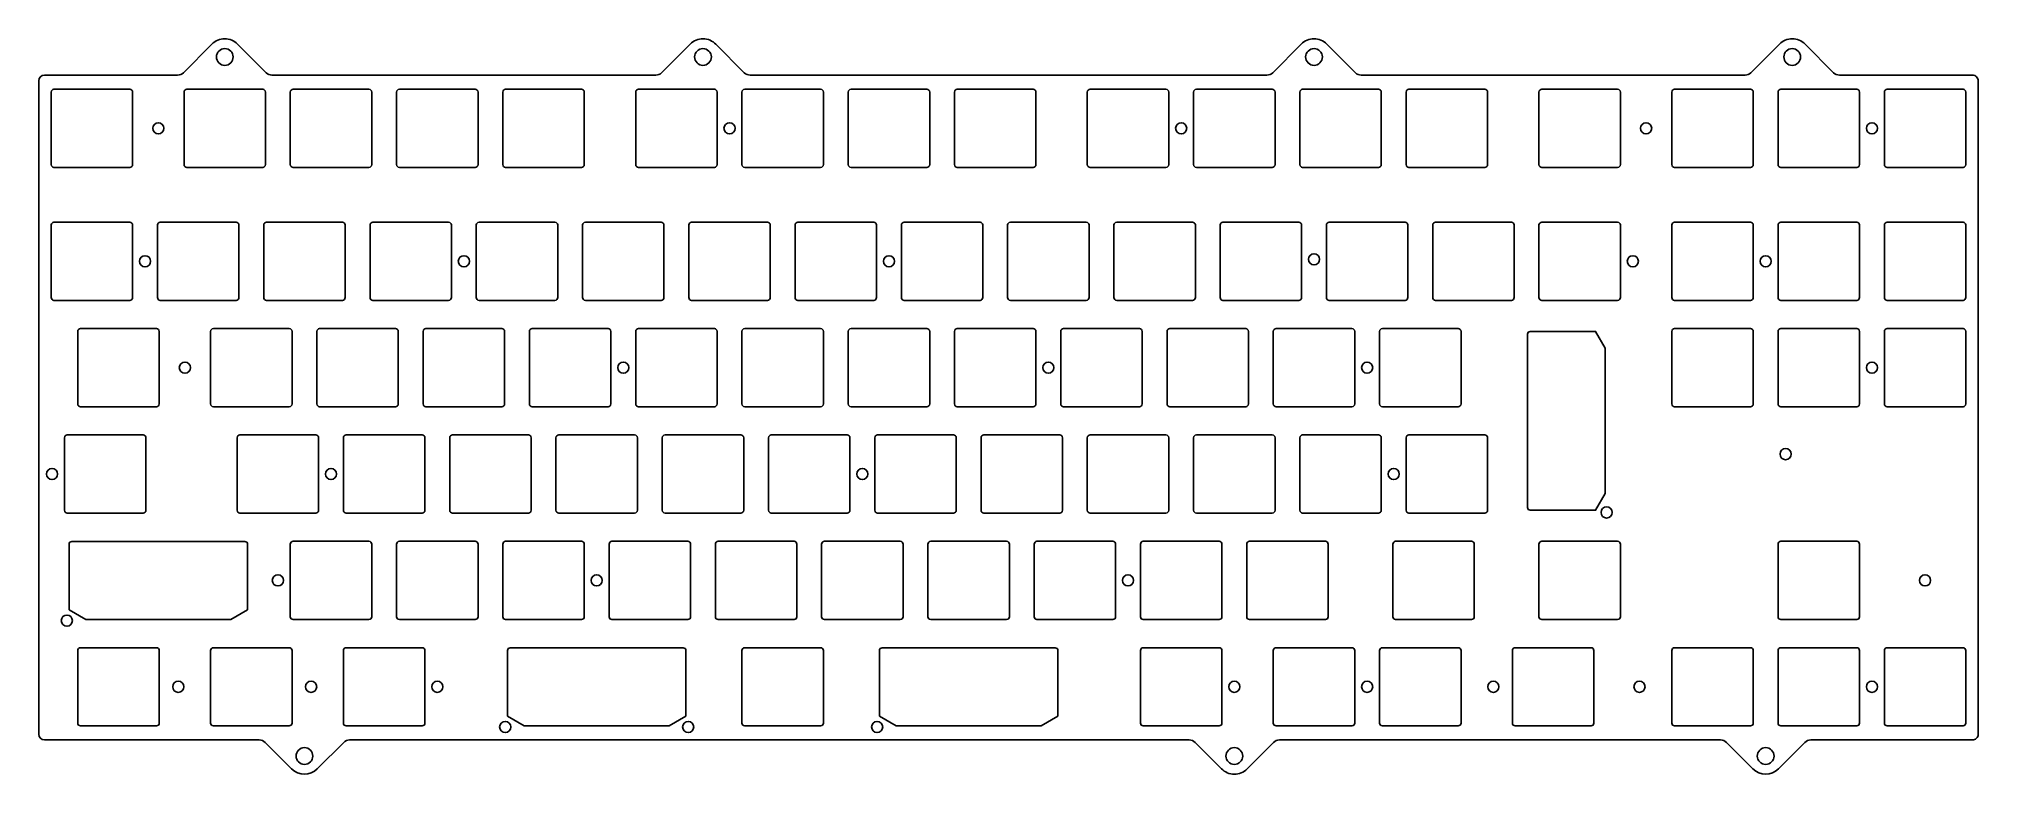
# Model space of a CAD drawing. Header units: millimetres. Extents: x -10 to 338, y -116 to 16.
import ezdxf

# ---------------------------------------------------------------- set-up
doc = ezdxf.new("R2010")
doc.units = ezdxf.units.MM
doc.header["$MEASUREMENT"] = 0
doc.layers.get('0').update_dxf_attribs({"linetype": 'CONTINUOUS'})
doc.layers.add('BLACK', color=7, linetype='CONTINUOUS')

msp = doc.modelspace()

# ---------------------------------------------------------------- linework, layer by layer
for points in [[(16.5125, 6.5), (16.5125, -6.5, 0.4142123908), (17.0125, -7), (30.6125, -7, 0.4142135624), (31.1125, -6.5), (31.1125, 6.5, 0.4142135624), (30.6125, 7), (17.0125, 7, 0.4142123908)], [(16.5125, 6.5), (16.5125, -6.5, 0.4142123908), (17.0125, -7), (30.6125, -7, 0.4142135624), (31.1125, -6.5), (31.1125, 6.5, 0.4142135624), (30.6125, 7), (17.0125, 7, 0.4142123908)], [(35.5625, 6.5), (35.5625, -6.5, 0.4142123908), (36.0625, -7), (49.6625, -7, 0.4142135624), (50.1625, -6.5), (50.1625, 6.5, 0.4142135624), (49.6625, 7), (36.0625, 7, 0.4142123908)], [(35.5625, -6.5, 0.4142123908), (36.0625, -7), (49.6625, -7, 0.4142135624), (50.1625, -6.5), (50.1625, 6.5, 0.4142135624), (49.6625, 7), (36.0625, 7, 0.4142123908), (35.5625, 6.5)], [(54.6125, 6.5), (54.6125, -6.5, 0.4142123908), (55.1125, -7), (68.7125, -7, 0.4142135624), (69.2125, -6.5), (69.2125, 6.5, 0.4142135624), (68.7125, 7), (55.1125, 7, 0.4142123908)], [(69.2125, 6.5, 0.4142135624), (68.7125, 7), (55.1125, 7, 0.4142123908), (54.6125, 6.5), (54.6125, -6.5, 0.4142123908), (55.1125, -7), (68.7125, -7, 0.4142135624), (69.2125, -6.5)], [(73.6625, 6.5), (73.6625, -6.5, 0.4142123908), (74.1625, -7), (87.7625, -7, 0.4142135624), (88.2625, -6.5), (88.2625, 6.5, 0.4142135624), (87.7625, 7), (74.1625, 7, 0.4142123908)], [(74.1625, -7), (87.7625, -7, 0.4142135624), (88.2625, -6.5), (88.2625, 6.5, 0.4142135624), (87.7625, 7), (74.1625, 7, 0.4142123908), (73.6625, 6.5), (73.6625, -6.5, 0.4142123908)], [(97.475, 6.5), (97.475, -6.5, 0.4142123908), (97.975, -7), (111.575, -7, 0.4142135624), (112.075, -6.5), (112.075, 6.5, 0.4142135624), (111.575, 7), (97.975, 7, 0.4142123908)], [(97.975, 7, 0.4142123908), (97.475, 6.5), (97.475, -6.5, 0.4142123908), (97.975, -7), (111.575, -7, 0.4142135624), (112.075, -6.5), (112.075, 6.5, 0.4142135624), (111.575, 7)], [(178.4375, 6.5), (178.4375, -6.5, 0.4142123908), (178.9375, -7), (192.5375, -7, 0.4142135624), (193.0375, -6.5), (193.0375, 6.5, 0.4142135624), (192.5375, 7), (178.9375, 7, 0.4142123908)], [(193.0375, -6.5), (193.0375, 6.5, 0.4142135624), (192.5375, 7), (178.9375, 7, 0.4142123908), (178.4375, 6.5), (178.4375, -6.5, 0.4142123908), (178.9375, -7), (192.5375, -7, 0.4142135624)], [(197.4875, 6.5), (197.4875, -6.5, 0.4142123908), (197.9875, -7), (211.5875, -7, 0.4142135624), (212.0875, -6.5), (212.0875, 6.5, 0.4142135624), (211.5875, 7), (197.9875, 7, 0.4142123908)], [(211.5875, 7), (197.9875, 7, 0.4142123908), (197.4875, 6.5), (197.4875, -6.5, 0.4142123908), (197.9875, -7), (211.5875, -7, 0.4142135624), (212.0875, -6.5), (212.0875, 6.5, 0.4142135624)], [(216.5375, 6.5), (216.5375, -6.5, 0.4142123908), (217.0375, -7), (230.6375, -7, 0.4142135624), (231.1375, -6.5), (231.1375, 6.5, 0.4142135624), (230.6375, 7), (217.0375, 7, 0.4142123908)], [(231.1375, -6.5), (231.1375, 6.5, 0.4142135624), (230.6375, 7), (217.0375, 7, 0.4142123908), (216.5375, 6.5), (216.5375, -6.5, 0.4142123908), (217.0375, -7), (230.6375, -7, 0.4142135624)], [(235.5875, 6.5), (235.5875, -6.5, 0.4142123908), (236.0875, -7), (249.6875, -7, 0.4142135624), (250.1875, -6.5), (250.1875, 6.5, 0.4142135624), (249.6875, 7), (236.0875, 7, 0.4142123908)], [(250.1875, -6.5), (250.1875, 6.5, 0.4142135624), (249.6875, 7), (236.0875, 7, 0.4142123908), (235.5875, 6.5), (235.5875, -6.5, 0.4142123908), (236.0875, -7), (249.6875, -7, 0.4142135624)], [(240.35, -17.3125), (240.35, -30.3125, 0.4142123908), (240.85, -30.8125), (254.45, -30.8125, 0.4142135624), (254.95, -30.3125), (254.95, -17.3125, 0.4142135624), (254.45, -16.8125), (240.85, -16.8125, 0.4142123908)], [(259.4, -17.3125), (259.4, -30.3125, 0.4142123908), (259.9, -30.8125), (273.5, -30.8125, 0.4142135624), (274, -30.3125), (274, -17.3125, 0.4142135624), (273.5, -16.8125), (259.9, -16.8125, 0.4142123908)], [(257.34375, -67.8875), (257.34375, -36.8875, -0.4142135624), (257.84375, -36.3875), (269.56175, -36.3875), (271.29375, -39.3875), (271.29375, -65.3875), (269.56175, -68.3875), (257.84375, -68.3875, -0.4142123908)], [(235.59375, -55.4125), (235.59375, -68.4125, 0.4142123908), (236.09375, -68.9125), (249.69375, -68.9125, 0.4142135624), (250.19375, -68.4125), (250.19375, -55.4125, 0.4142135624), (249.69375, -54.9125), (236.09375, -54.9125, 0.4142123908)], [(-4.09375, -74.4875), (-4.09375, -86.2055), (-1.09375, -87.9375), (24.90625, -87.9375), (27.90625, -86.2055), (27.90625, -74.4875, 0.4142135624), (27.40625, -73.9875), (-3.59375, -73.9875, 0.4142123908)], [(233.208788, -74.462548), (233.208788, -87.462548, 0.4142123908), (233.708788, -87.962548), (247.308788, -87.962548, 0.4142135624), (247.808788, -87.462548), (247.808788, -74.462548, 0.4142135624), (247.308788, -73.962548), (233.708788, -73.962548, 0.4142123908)], [(259.4, -74.4625), (259.4, -87.4625, 0.4142123908), (259.9, -87.9625), (273.5, -87.9625, 0.4142135624), (274, -87.4625), (274, -74.4625, 0.4142135624), (273.5, -73.9625), (259.9, -73.9625, 0.4142123908)], [(12.0625, -106.5125), (12.0625, -93.5125, 0.4142135624), (11.5625, -93.0125), (-2.0375, -93.0125, 0.4142123908), (-2.5375, -93.5125), (-2.5375, -106.5125, 0.4142123908), (-2.0375, -107.0125), (11.5625, -107.0125, 0.4142135624)], [(21.275, -93.5125), (21.275, -106.5125, 0.4142123908), (21.775, -107.0125), (35.375, -107.0125, 0.4142135624), (35.875, -106.5125), (35.875, -93.5125, 0.4142135624), (35.375, -93.0125), (21.775, -93.0125, 0.4142123908)], [(45.0875, -93.5125), (45.0875, -106.5125, 0.4142123908), (45.5875, -107.0125), (59.1875, -107.0125, 0.4142135624), (59.6875, -106.5125), (59.6875, -93.5125, 0.4142135624), (59.1875, -93.0125), (45.5875, -93.0125, 0.4142123908)], [(106.4875, -105.2555), (103.4875, -106.9875), (77.4875, -106.9875), (74.4875, -105.2555), (74.4875, -93.5375, -0.4142123908), (74.9875, -93.0375), (105.9875, -93.0375, -0.4142135624), (106.4875, -93.5375)], [(117.025, -93.0125, 0.4142123908), (116.525, -93.5125), (116.525, -106.5125, 0.4142123908), (117.025, -107.0125), (130.625, -107.0125, 0.4142135624), (131.125, -106.5125), (131.125, -93.5125, 0.4142135624), (130.625, -93.0125)], [(170.1625, -106.9875), (144.1625, -106.9875), (141.1625, -105.2555), (141.1625, -93.5375, -0.4142123908), (141.6625, -93.0375), (172.6625, -93.0375, -0.4142135624), (173.1625, -93.5375), (173.1625, -105.2555)], [(202.5625, -93.5125, 0.4142135624), (202.0625, -93.0125), (188.4625, -93.0125, 0.4142123908), (187.9625, -93.5125), (187.9625, -106.5125, 0.4142123908), (188.4625, -107.0125), (202.0625, -107.0125, 0.4142135624), (202.5625, -106.5125)], [(212.275, -93.0125, 0.4142123908), (211.775, -93.5125), (211.775, -106.5125, 0.4142123908), (212.275, -107.0125), (225.875, -107.0125, 0.4142135624), (226.375, -106.5125), (226.375, -93.5125, 0.4142135624), (225.875, -93.0125)], [(244.925, -107.0125, 0.4142135624), (245.425, -106.5125), (245.425, -93.5125, 0.4142135624), (244.925, -93.0125), (231.325, -93.0125, 0.4142123908), (230.825, -93.5125), (230.825, -106.5125, 0.4142123908), (231.325, -107.0125)], [(255.1375, -93.0125, 0.4142123908), (254.6375, -93.5125), (254.6375, -106.5125, 0.4142123908), (255.1375, -107.0125), (268.7375, -107.0125, 0.4142135624), (269.2375, -106.5125), (269.2375, -93.5125, 0.4142135624), (268.7375, -93.0125)]]:
    msp.add_lwpolyline(points, format="xyb", close=True)
for centre in [(276.225, -23.8125), (233.3625, -61.9125), (271.51875, -68.7875), (-4.49375, -88.1625), (15.478125, -100.0125), (39.290625, -100.0125), (61.9125, -100.0125), (204.7875, -100.0125), (228.6, -100.0125), (251.221875, -100.0125), (74.0875, -107.2125), (106.8875, -107.2125), (140.7625, -107.2125)]:
    msp.add_circle(centre, 1)
at = {"layer": 'BLACK', "linetype": 'Continuous'}
for p, q in [((16.405653, 9.964347), (21.514403, 15.073097)), ((26.110597, 15.073097), (31.219354, 9.96434)), ((102.130752, 9.964447), (107.239403, 15.073097)), ((111.855659, 15.053035), (116.944354, 9.96434)), ((211.668053, 9.964247), (216.776903, 15.073097)), ((221.373097, 15.073097), (226.481854, 9.96434)), ((297.393053, 9.964247), (302.501903, 15.073097)), ((307.098097, 15.073097), (312.206854, 9.96434)), ((-9.525, -108.512498), (-9.525, 8.499998)), ((-8.499998, 9.525), (15.359498, 9.525)), ((6.8, 7), (-6.8, 7)), ((32.28, 9.525), (101.069901, 9.525)), ((130.625, 7), (117.025, 7)), ((118.005, 9.525), (210.623739, 9.525)), ((149.675, 7), (136.075, 7)), ((168.725, 7), (155.125, 7)), ((227.5425, 9.525), (296.348739, 9.525)), ((273.5, 7), (259.9, 7)), ((297.3125, 7), (283.7125, 7)), ((316.3625, 7), (302.7625, 7)), ((313.2675, 9.525), (337.1122, 9.525)), ((335.4125, 7), (321.8125, 7)), ((338.1375, 8.485352), (338.1375, -108.5126)), ((-7.3, 6.499999), (-7.3, -6.5)), ((7.3, -6.5), (7.3, 6.5)), ((116.525, 6.5), (116.525, -6.5)), ((131.125, -6.5), (131.125, 6.5)), ((135.575, 6.5), (135.575, -6.5)), ((150.175, -6.5), (150.175, 6.5)), ((154.625, 6.5), (154.625, -6.5)), ((169.225, -6.5), (169.225, 6.5)), ((259.4, 6.5), (259.4, -6.5)), ((274, -6.5), (274, 6.5)), ((283.2125, 6.5), (283.2125, -6.5)), ((297.8125, -6.5), (297.8125, 6.5)), ((302.2625, 6.5), (302.2625, -6.5)), ((316.8625, -6.5), (316.8625, 6.5)), ((321.3125, 6.5), (321.3125, -6.5)), ((335.9125, -6.5), (335.9125, 6.5)), ((-6.799999, -7), (6.8, -7)), ((117.025, -7), (130.625, -7)), ((136.075, -7), (149.675, -7)), ((155.125, -7), (168.725, -7)), ((259.9, -7), (273.5, -7)), ((283.7125, -7), (297.3125, -7)), ((302.7625, -7), (316.3625, -7)), ((321.8125, -7), (335.4125, -7)), ((-7.3, -17.312501), (-7.3, -30.312499)), ((6.8, -16.8125), (-6.799999, -16.8125)), ((7.3, -30.3125), (7.3, -17.3125)), ((11.75, -17.3125), (11.75, -30.3125)), ((25.85, -16.8125), (12.25, -16.8125)), ((26.35, -30.3125), (26.35, -17.3125)), ((30.8, -17.3125), (30.8, -30.3125)), ((44.9, -16.8125), (31.3, -16.8125)), ((45.4, -30.3125), (45.4, -17.3125)), ((49.85, -17.3125), (49.85, -30.3125)), ((63.95, -16.8125), (50.35, -16.8125)), ((64.45, -30.3125), (64.45, -17.3125)), ((68.9, -17.3125), (68.9, -30.3125)), ((83, -16.8125), (69.4, -16.8125)), ((83.5, -30.3125), (83.5, -17.3125)), ((87.95, -17.3125), (87.95, -30.3125)), ((102.05, -16.8125), (88.45, -16.8125)), ((102.55, -30.3125), (102.55, -17.3125)), ((107, -17.3125), (107, -30.3125)), ((121.1, -16.8125), (107.5, -16.8125)), ((121.6, -30.3125), (121.6, -17.3125)), ((126.05, -17.3125), (126.05, -30.3125)), ((140.15, -16.8125), (126.55, -16.8125)), ((140.65, -30.3125), (140.65, -17.3125)), ((145.1, -17.3125), (145.1, -30.3125)), ((159.2, -16.8125), (145.6, -16.8125)), ((159.7, -30.3125), (159.7, -17.3125)), ((164.15, -17.3125), (164.15, -30.3125)), ((178.25, -16.8125), (164.65, -16.8125)), ((178.75, -30.3125), (178.75, -17.3125)), ((183.2, -17.3125), (183.2, -30.3125)), ((197.3, -16.8125), (183.7, -16.8125)), ((197.8, -30.3125), (197.8, -17.3125)), ((202.25, -17.3125), (202.25, -30.3125)), ((216.35, -16.8125), (202.75, -16.8125)), ((216.85, -30.3125), (216.85, -17.3125)), ((221.3, -17.3125), (221.3, -30.3125)), ((235.4, -16.8125), (221.8, -16.8125)), ((235.9, -30.3125), (235.9, -17.3125)), ((283.2125, -17.3125), (283.2125, -30.3125)), ((297.3125, -16.8125), (283.7125, -16.8125)), ((297.8125, -30.3125), (297.8125, -17.3125)), ((302.2625, -17.3125), (302.2625, -30.3125)), ((316.3625, -16.8125), (302.7625, -16.8125)), ((316.8625, -30.3125), (316.8625, -17.3125)), ((321.3125, -17.3125), (321.3125, -30.3125)), ((335.4125, -16.8125), (321.8125, -16.8125)), ((335.9125, -30.3125), (335.9125, -17.3125)), ((-6.8, -30.8125), (6.8, -30.8125)), ((12.25, -30.8125), (25.85, -30.8125)), ((31.3, -30.8125), (44.9, -30.8125)), ((50.35, -30.8125), (63.95, -30.8125)), ((69.4, -30.8125), (83, -30.8125)), ((88.45, -30.8125), (102.05, -30.8125)), ((107.5, -30.8125), (121.1, -30.8125)), ((126.55, -30.8125), (140.15, -30.8125)), ((145.6, -30.8125), (159.2, -30.8125)), ((164.65, -30.8125), (178.25, -30.8125)), ((183.7, -30.8125), (197.3, -30.8125)), ((202.75, -30.8125), (216.35, -30.8125)), ((221.8, -30.8125), (235.4, -30.8125)), ((283.7125, -30.8125), (297.3125, -30.8125)), ((302.7625, -30.8125), (316.3625, -30.8125)), ((321.8125, -30.8125), (335.4125, -30.8125)), ((-2.5375, -36.362501), (-2.5375, -49.3625)), ((11.5625, -35.8625), (-2.037499, -35.8625)), ((12.0625, -49.3625), (12.0625, -36.3625)), ((21.275, -36.3625), (21.275, -49.3625)), ((35.375, -35.8625), (21.775, -35.8625)), ((35.875, -49.3625), (35.875, -36.3625)), ((40.325, -36.3625), (40.325, -49.3625)), ((54.425, -35.8625), (40.825, -35.8625)), ((54.925, -49.3625), (54.925, -36.3625)), ((59.375, -36.3625), (59.375, -49.3625)), ((73.475, -35.8625), (59.875, -35.8625)), ((73.975, -49.3625), (73.975, -36.3625)), ((78.425, -36.3625), (78.425, -49.3625)), ((92.525, -35.8625), (78.925, -35.8625)), ((93.025, -49.3625), (93.025, -36.3625)), ((97.475, -36.3625), (97.475, -49.3625)), ((111.575, -35.8625), (97.975, -35.8625)), ((112.075, -49.3625), (112.075, -36.3625)), ((116.525, -36.3625), (116.525, -49.3625)), ((130.625, -35.8625), (117.025, -35.8625)), ((131.125, -49.3625), (131.125, -36.3625)), ((135.575, -36.3625), (135.575, -49.3625)), ((149.675, -35.8625), (136.075, -35.8625)), ((150.175, -49.3625), (150.175, -36.3625)), ((154.625, -36.3625), (154.625, -49.3625)), ((168.725, -35.8625), (155.125, -35.8625)), ((169.225, -49.3625), (169.225, -36.3625)), ((173.675, -36.3625), (173.675, -49.3625)), ((187.775, -35.8625), (174.175, -35.8625)), ((188.275, -49.3625), (188.275, -36.3625)), ((192.725, -36.3625), (192.725, -49.3625)), ((206.825, -35.8625), (193.225, -35.8625)), ((207.325, -49.3625), (207.325, -36.3625)), ((211.775, -36.3625), (211.775, -49.3625)), ((225.875, -35.8625), (212.275, -35.8625)), ((226.375, -49.3625), (226.375, -36.3625)), ((230.825, -36.3625), (230.825, -49.3625)), ((244.925, -35.8625), (231.325, -35.8625)), ((245.425, -49.3625), (245.425, -36.3625)), ((283.2125, -36.3625), (283.2125, -49.3625)), ((297.3125, -35.8625), (283.7125, -35.8625)), ((297.8125, -49.3625), (297.8125, -36.3625)), ((302.2625, -36.3625), (302.2625, -49.3625)), ((316.3625, -35.8625), (302.7625, -35.8625)), ((316.8625, -49.3625), (316.8625, -36.3625)), ((321.3125, -36.3625), (321.3125, -49.3625)), ((335.4125, -35.8625), (321.8125, -35.8625)), ((335.9125, -49.3625), (335.9125, -36.3625)), ((-2.037499, -49.8625), (11.5625, -49.8625)), ((21.775, -49.8625), (35.375, -49.8625)), ((40.825, -49.8625), (54.425, -49.8625)), ((59.875, -49.8625), (73.475, -49.8625)), ((78.925, -49.8625), (92.525, -49.8625)), ((97.975, -49.8625), (111.575, -49.8625)), ((117.025, -49.8625), (130.625, -49.8625)), ((136.075, -49.8625), (149.675, -49.8625)), ((155.125, -49.8625), (168.725, -49.8625)), ((174.175, -49.8625), (187.775, -49.8625)), ((193.225, -49.8625), (206.825, -49.8625)), ((212.275, -49.8625), (225.875, -49.8625)), ((231.325, -49.8625), (244.925, -49.8625)), ((283.7125, -49.8625), (297.3125, -49.8625)), ((302.7625, -49.8625), (316.3625, -49.8625)), ((321.8125, -49.8625), (335.4125, -49.8625)), ((-4.91875, -55.4125), (-4.91875, -68.412499)), ((9.18125, -54.912499), (-4.41875, -54.912499)), ((9.68125, -68.412499), (9.68125, -55.412499)), ((26.0375, -55.4125), (26.0375, -68.4125)), ((40.1375, -54.9125), (26.5375, -54.9125)), ((40.6375, -68.4125), (40.6375, -55.4125)), ((45.0875, -55.4125), (45.0875, -68.4125)), ((59.1875, -54.9125), (45.5875, -54.9125)), ((59.6875, -68.4125), (59.6875, -55.4125)), ((64.1375, -55.4125), (64.1375, -68.4125)), ((78.2375, -54.9125), (64.6375, -54.9125)), ((78.7375, -68.4125), (78.7375, -55.4125)), ((83.1875, -55.4125), (83.1875, -68.4125)), ((97.2875, -54.9125), (83.6875, -54.9125)), ((97.7875, -68.4125), (97.7875, -55.4125)), ((102.2375, -55.4125), (102.2375, -68.4125)), ((116.3375, -54.9125), (102.7375, -54.9125)), ((116.8375, -68.4125), (116.8375, -55.4125)), ((121.2875, -55.4125), (121.2875, -68.4125)), ((135.3875, -54.9125), (121.7875, -54.9125)), ((135.8875, -68.4125), (135.8875, -55.4125)), ((140.3375, -55.4125), (140.3375, -68.4125)), ((154.4375, -54.9125), (140.8375, -54.9125)), ((154.9375, -68.4125), (154.9375, -55.4125)), ((159.3875, -55.4125), (159.3875, -68.4125)), ((173.4875, -54.9125), (159.8875, -54.9125)), ((173.9875, -68.4125), (173.9875, -55.4125)), ((178.4375, -55.4125), (178.4375, -68.4125)), ((192.5375, -54.9125), (178.9375, -54.9125)), ((193.0375, -68.4125), (193.0375, -55.4125)), ((197.4875, -55.4125), (197.4875, -68.4125)), ((211.5875, -54.9125), (197.9875, -54.9125)), ((212.0875, -68.4125), (212.0875, -55.4125)), ((216.5375, -55.4125), (216.5375, -68.4125)), ((230.6375, -54.9125), (217.0375, -54.9125)), ((231.1375, -68.4125), (231.1375, -55.4125)), ((-4.418749, -68.912499), (9.18125, -68.912499)), ((26.5375, -68.9125), (40.1375, -68.9125)), ((45.5875, -68.9125), (59.1875, -68.9125)), ((64.6375, -68.9125), (78.2375, -68.9125)), ((83.6875, -68.9125), (97.2875, -68.9125)), ((102.7375, -68.9125), (116.3375, -68.9125)), ((121.7875, -68.9125), (135.3875, -68.9125)), ((140.8375, -68.9125), (154.4375, -68.9125)), ((159.8875, -68.9125), (173.4875, -68.9125)), ((178.9375, -68.9125), (192.5375, -68.9125)), ((197.9875, -68.9125), (211.5875, -68.9125)), ((217.0375, -68.9125), (230.6375, -68.9125)), ((35.5625, -74.4625), (35.5625, -87.4625)), ((49.6625, -73.9625), (36.0625, -73.9625)), ((50.1625, -87.4625), (50.1625, -74.4625)), ((54.6125, -74.4625), (54.6125, -87.4625)), ((68.7125, -73.9625), (55.1125, -73.9625)), ((69.2125, -87.4625), (69.2125, -74.4625)), ((73.6625, -74.4625), (73.6625, -87.4625)), ((87.7625, -73.9625), (74.1625, -73.9625)), ((88.2625, -87.4625), (88.2625, -74.4625)), ((92.7125, -74.4625), (92.7125, -87.4625)), ((106.8125, -73.9625), (93.2125, -73.9625)), ((107.3125, -87.4625), (107.3125, -74.4625)), ((111.7625, -74.4625), (111.7625, -87.4625)), ((125.8625, -73.9625), (112.2625, -73.9625)), ((126.3625, -87.4625), (126.3625, -74.4625)), ((130.8125, -74.4625), (130.8125, -87.4625)), ((144.9125, -73.9625), (131.3125, -73.9625)), ((145.4125, -87.4625), (145.4125, -74.4625)), ((149.8625, -74.4625), (149.8625, -87.4625)), ((163.9625, -73.9625), (150.3625, -73.9625)), ((164.4625, -87.4625), (164.4625, -74.4625)), ((168.9125, -74.4625), (168.9125, -87.4625)), ((183.0125, -73.9625), (169.4125, -73.9625)), ((183.5125, -87.4625), (183.5125, -74.4625)), ((187.9625, -74.4625), (187.9625, -87.4625)), ((202.0625, -73.9625), (188.4625, -73.9625)), ((202.5625, -87.4625), (202.5625, -74.4625)), ((207.0125, -74.4625), (207.0125, -87.4625)), ((221.1125, -73.9625), (207.5125, -73.9625)), ((221.6125, -87.4625), (221.6125, -74.4625)), ((302.2625, -74.4625), (302.2625, -87.4625)), ((316.3625, -73.9625), (302.7625, -73.9625)), ((316.8625, -87.4625), (316.8625, -74.4625)), ((36.0625, -87.9625), (49.6625, -87.9625)), ((55.1125, -87.9625), (68.7125, -87.9625)), ((74.1625, -87.9625), (87.7625, -87.9625)), ((93.2125, -87.9625), (106.8125, -87.9625)), ((112.2625, -87.9625), (125.8625, -87.9625)), ((131.3125, -87.9625), (144.9125, -87.9625)), ((150.3625, -87.9625), (163.9625, -87.9625)), ((169.4125, -87.9625), (183.0125, -87.9625)), ((188.4625, -87.9625), (202.0625, -87.9625)), ((207.5125, -87.9625), (221.1125, -87.9625)), ((302.7625, -87.9625), (316.3625, -87.9625)), ((283.2125, -93.5125), (283.2125, -106.5125)), ((297.3125, -93.0125), (283.7125, -93.0125)), ((297.8125, -106.5125), (297.8125, -93.5125)), ((302.2625, -93.5125), (302.2625, -106.5125)), ((316.3625, -93.0125), (302.7625, -93.0125)), ((316.8625, -106.5125), (316.8625, -93.5125)), ((321.3125, -93.5125), (321.3125, -106.5125)), ((335.4125, -93.0125), (321.8125, -93.0125)), ((335.9125, -106.5125), (335.9125, -93.5125)), ((283.7125, -107.0125), (297.3125, -107.0125)), ((302.7625, -107.0125), (316.3625, -107.0125)), ((321.8125, -107.0125), (335.4125, -107.0125)), ((30.0072, -109.5375), (-8.499998, -109.5375)), ((35.801954, -114.710596), (31.055605, -109.964248)), ((45.131873, -109.976873), (40.398147, -114.710599)), ((196.6947, -109.5375), (46.1926, -109.5375)), ((202.474132, -114.695274), (197.743105, -109.964248)), ((211.819373, -109.976873), (207.085623, -114.710623)), ((291.945, -109.5375), (212.8801, -109.5375)), ((297.739403, -114.710597), (293.005646, -109.97684)), ((307.069447, -109.976747), (302.335597, -114.710597)), ((337.106199, -109.5375), (308.113669, -109.5375))]:
    msp.add_line(p, q, dxfattribs=at)
at = {"layer": 'BLACK'}
for centre, radius in [((23.8125, 12.775), 1.5), ((109.5375, 12.775), 1.5), ((219.075, 12.775), 1.5), ((304.8, 12.775), 1.5), ((11.90625, 0), 1), ((114.3, 0), 1), ((195.2625, 0), 1), ((278.60625, 0), 1), ((319.0875, 0), 1), ((9.525, -23.8125), 1), ((66.675, -23.8125), 1), ((142.875, -23.8125), 1), ((219.0842, -23.4625), 1), ((300.0375, -23.8125), 1), ((16.66875, -42.8625), 1), ((95.25, -42.8625), 1), ((171.45, -42.8625), 1), ((228.6, -42.8625), 1), ((319.0875, -42.8625), 1), ((303.609375, -58.340625), 1), ((-7.14375, -61.9125), 1), ((42.8625, -61.9125), 1), ((138.1125, -61.9125), 1), ((33.3375, -80.9625), 1), ((90.4875, -80.9625), 1), ((185.7375, -80.9625), 1), ((328.6125, -80.9625), 1), ((277.415625, -100.0125), 1), ((319.0875, -100.0125), 1), ((38.100052, -112.4125), 1.5), ((204.787552, -112.4125), 1.5), ((300.0375, -112.4125), 1.5)]:
    msp.add_circle(centre, radius, dxfattribs=at)
for centre, radius, start, end in [((23.8125, 12.77504), 3.24996, 44.99950136, 135.00049864), ((109.5376, 12.7748), 3.250194, 44.50358049, 134.99875348), ((219.0749, 12.775), 3.249921, 44.99875338, 134.99875338), ((304.7999, 12.775), 3.249921, 44.99875338, 134.99875338), ((-8.499998, 8.499998), 1.025002, 90, 180), ((-6.799999, 6.499999), 0.500001, 90.00011459, 180), ((6.8, 6.5), 0.5, 0, 90), ((15.3448, 11.0252), 1.500273, 270.56132944, 315), ((32.28, 11.0251), 1.5001, 225.00307888, 270), ((101.0701, 11.0251), 1.499989, 269.99239869, 314.99997299), ((117.025, 6.5), 0.5, 90, 180), ((118.005, 11.0251), 1.5001, 225.00307888, 270), ((130.625, 6.5), 0.5, 0, 90), ((136.075, 6.5), 0.5, 90, 180), ((149.675, 6.5), 0.5, 0, 90), ((155.125, 6.5), 0.5, 90, 180), ((168.725, 6.5), 0.5, 0, 90), ((210.6074, 11.0249), 1.499988, 270.62412075, 315), ((227.5425, 11.0251), 1.5001, 225.00307888, 270), ((259.9, 6.5), 0.5, 90, 180), ((273.5, 6.5), 0.5, 0, 90), ((283.7125, 6.5), 0.5, 90, 180), ((296.3324, 11.0249), 1.499988, 270.62412075, 315), ((297.3125, 6.5), 0.5, 0, 90), ((302.7625, 6.5), 0.5, 90, 180), ((313.2675, 11.0251), 1.5001, 225.00307888, 270), ((316.3625, 6.5), 0.5, 0, 90), ((321.8125, 6.5), 0.5, 90, 180), ((335.4125, 6.5), 0.5, 0, 90), ((337.1122, 8.4996), 1.0254, 359.203845, 90), ((-6.799999, -6.499999), 0.500001, 180.00011459, 270), ((6.8, -6.5), 0.5, 270, 0), ((117.025, -6.5), 0.5, 180, 270), ((130.625, -6.5), 0.5, 270, 0), ((136.075, -6.5), 0.5, 180, 270), ((149.675, -6.5), 0.5, 270, 0), ((155.125, -6.5), 0.5, 180, 270), ((168.725, -6.5), 0.5, 270, 0), ((259.9, -6.5), 0.5, 180, 270), ((273.5, -6.5), 0.5, 270, 0), ((283.7125, -6.5), 0.5, 180, 270), ((297.3125, -6.5), 0.5, 270, 0), ((302.7625, -6.5), 0.5, 180, 270), ((316.3625, -6.5), 0.5, 270, 0), ((321.8125, -6.5), 0.5, 180, 270), ((335.4125, -6.5), 0.5, 270, 0), ((-6.799999, -17.312501), 0.500001, 90, 180), ((6.8, -17.3125), 0.5, 0, 90), ((12.25, -17.3125), 0.5, 90, 180), ((25.85, -17.3125), 0.5, 0, 90), ((31.3, -17.3125), 0.5, 90, 180), ((44.9, -17.3125), 0.5, 0, 90), ((50.35, -17.3125), 0.5, 90, 180), ((63.95, -17.3125), 0.5, 0, 90), ((69.4, -17.3125), 0.5, 90, 180), ((83, -17.3125), 0.5, 0, 90), ((88.45, -17.3125), 0.5, 90, 180), ((102.05, -17.3125), 0.5, 0, 90), ((107.5, -17.3125), 0.5, 90, 180), ((121.1, -17.3125), 0.5, 0, 90), ((126.55, -17.3125), 0.5, 90, 180), ((140.15, -17.3125), 0.5, 0, 90), ((145.6, -17.3125), 0.5, 90, 180), ((159.2, -17.3125), 0.5, 0, 90), ((164.65, -17.3125), 0.5, 90, 180), ((178.25, -17.3125), 0.5, 0, 90), ((183.7, -17.3125), 0.5, 90, 180), ((197.3, -17.3125), 0.5, 0, 90), ((202.75, -17.3125), 0.5, 90, 180), ((216.35, -17.3125), 0.5, 0, 90), ((221.8, -17.3125), 0.5, 90, 180), ((235.4, -17.3125), 0.5, 0, 90), ((283.7125, -17.3125), 0.5, 90, 180), ((297.3125, -17.3125), 0.5, 0, 90), ((302.7625, -17.3125), 0.5, 90, 180), ((316.3625, -17.3125), 0.5, 0, 90), ((321.8125, -17.3125), 0.5, 90, 180), ((335.4125, -17.3125), 0.5, 0, 90), ((-6.799999, -30.312499), 0.500001, 180, 269.99988541), ((6.8, -30.3125), 0.5, 270, 0), ((12.25, -30.3125), 0.5, 180, 270), ((25.85, -30.3125), 0.5, 270, 0), ((31.3, -30.3125), 0.5, 180, 270), ((44.9, -30.3125), 0.5, 270, 0), ((50.35, -30.3125), 0.5, 180, 270), ((63.95, -30.3125), 0.5, 270, 0), ((69.4, -30.3125), 0.5, 180, 270), ((83, -30.3125), 0.5, 270, 0), ((88.45, -30.3125), 0.5, 180, 270), ((102.05, -30.3125), 0.5, 270, 0), ((107.5, -30.3125), 0.5, 180, 270), ((121.1, -30.3125), 0.5, 270, 0), ((126.55, -30.3125), 0.5, 180, 270), ((140.15, -30.3125), 0.5, 270, 0), ((145.6, -30.3125), 0.5, 180, 270), ((159.2, -30.3125), 0.5, 270, 0), ((164.65, -30.3125), 0.5, 180, 270), ((178.25, -30.3125), 0.5, 270, 0), ((183.7, -30.3125), 0.5, 180, 270), ((197.3, -30.3125), 0.5, 270, 0), ((202.75, -30.3125), 0.5, 180, 270), ((216.35, -30.3125), 0.5, 270, 0), ((221.8, -30.3125), 0.5, 180, 270), ((235.4, -30.3125), 0.5, 270, 0), ((283.7125, -30.3125), 0.5, 180, 270), ((297.3125, -30.3125), 0.5, 270, 0), ((302.7625, -30.3125), 0.5, 180, 270), ((316.3625, -30.3125), 0.5, 270, 0), ((321.8125, -30.3125), 0.5, 180, 270), ((335.4125, -30.3125), 0.5, 270, 0), ((-2.037499, -36.362501), 0.500001, 90, 180), ((11.5625, -36.3625), 0.5, 0, 90), ((21.775, -36.3625), 0.5, 90, 180), ((35.375, -36.3625), 0.5, 0, 90), ((40.825, -36.3625), 0.5, 90, 180), ((54.425, -36.3625), 0.5, 0, 90), ((59.875, -36.3625), 0.5, 90, 180), ((73.475, -36.3625), 0.5, 0, 90), ((78.925, -36.3625), 0.5, 90, 180), ((92.525, -36.3625), 0.5, 0, 90), ((97.975, -36.3625), 0.5, 90, 180), ((111.575, -36.3625), 0.5, 0, 90), ((117.025, -36.3625), 0.5, 90, 180), ((130.625, -36.3625), 0.5, 0, 90), ((136.075, -36.3625), 0.5, 90, 180), ((149.675, -36.3625), 0.5, 0, 90), ((155.125, -36.3625), 0.5, 90, 180), ((168.725, -36.3625), 0.5, 0, 90), ((174.175, -36.3625), 0.5, 90, 180), ((187.775, -36.3625), 0.5, 0, 90), ((193.225, -36.3625), 0.5, 90, 180), ((206.825, -36.3625), 0.5, 0, 90), ((212.275, -36.3625), 0.5, 90, 180), ((225.875, -36.3625), 0.5, 0, 90), ((231.325, -36.3625), 0.5, 90, 180), ((244.925, -36.3625), 0.5, 0, 90), ((283.7125, -36.3625), 0.5, 90, 180), ((297.3125, -36.3625), 0.5, 0, 90), ((302.7625, -36.3625), 0.5, 90, 180), ((316.3625, -36.3625), 0.5, 0, 90), ((321.8125, -36.3625), 0.5, 90, 180), ((335.4125, -36.3625), 0.5, 0, 90), ((-2.037499, -49.362499), 0.500001, 180.00011459, 270), ((11.5625, -49.3625), 0.5, 270, 0), ((21.775, -49.3625), 0.5, 180, 270), ((35.375, -49.3625), 0.5, 270, 0), ((40.825, -49.3625), 0.5, 180, 270), ((54.425, -49.3625), 0.5, 270, 0), ((59.875, -49.3625), 0.5, 180, 270), ((73.475, -49.3625), 0.5, 270, 0), ((78.925, -49.3625), 0.5, 180, 270), ((92.525, -49.3625), 0.5, 270, 0), ((97.975, -49.3625), 0.5, 180, 270), ((111.575, -49.3625), 0.5, 270, 0), ((117.025, -49.3625), 0.5, 180, 270), ((130.625, -49.3625), 0.5, 270, 0), ((136.075, -49.3625), 0.5, 180, 270), ((149.675, -49.3625), 0.5, 270, 0), ((155.125, -49.3625), 0.5, 180, 270), ((168.725, -49.3625), 0.5, 270, 0), ((174.175, -49.3625), 0.5, 180, 270), ((187.775, -49.3625), 0.5, 270, 0), ((193.225, -49.3625), 0.5, 180, 270), ((206.825, -49.3625), 0.5, 270, 0), ((212.275, -49.3625), 0.5, 180, 270), ((225.875, -49.3625), 0.5, 270, 0), ((231.325, -49.3625), 0.5, 180, 270), ((244.925, -49.3625), 0.5, 270, 0), ((283.7125, -49.3625), 0.5, 180, 270), ((297.3125, -49.3625), 0.5, 270, 0), ((302.7625, -49.3625), 0.5, 180, 270), ((316.3625, -49.3625), 0.5, 270, 0), ((321.8125, -49.3625), 0.5, 180, 270), ((335.4125, -49.3625), 0.5, 270, 0), ((-4.418749, -55.4125), 0.500001, 90.00011459, 180), ((9.181297, -55.412452), 0.499953, 359.99461369, 90.00538631), ((26.5375, -55.4125), 0.5, 90, 180), ((40.1375, -55.4125), 0.5, 0, 90), ((45.5875, -55.4125), 0.5, 90, 180), ((59.1875, -55.4125), 0.5, 0, 90), ((64.6375, -55.4125), 0.5, 90, 180), ((78.2375, -55.4125), 0.5, 0, 90), ((83.6875, -55.4125), 0.5, 90, 180), ((97.2875, -55.4125), 0.5, 0, 90), ((102.7375, -55.4125), 0.5, 90, 180), ((116.3375, -55.4125), 0.5, 0, 90), ((121.7875, -55.4125), 0.5, 90, 180), ((135.3875, -55.4125), 0.5, 0, 90), ((140.8375, -55.4125), 0.5, 90, 180), ((154.4375, -55.4125), 0.5, 0, 90), ((159.8875, -55.4125), 0.5, 90, 180), ((173.4875, -55.4125), 0.5, 0, 90), ((178.9375, -55.4125), 0.5, 90, 180), ((192.5375, -55.4125), 0.5, 0, 90), ((197.9875, -55.4125), 0.5, 90, 180), ((211.5875, -55.4125), 0.5, 0, 90), ((217.0375, -55.4125), 0.5, 90, 180), ((230.6375, -55.4125), 0.5, 0, 90), ((-4.418749, -68.412498), 0.500001, 180.00011459, 270), ((9.181257, -68.412502), 0.499993, 269.99919785, 0.00034378), ((26.5375, -68.4125), 0.5, 180, 270), ((40.1375, -68.4125), 0.5, 270, 0), ((45.5875, -68.4125), 0.5, 180, 270), ((59.1875, -68.4125), 0.5, 270, 0), ((64.6375, -68.4125), 0.5, 180, 270), ((78.2375, -68.4125), 0.5, 270, 0), ((83.6875, -68.4125), 0.5, 180, 270), ((97.2875, -68.4125), 0.5, 270, 0), ((102.7375, -68.4125), 0.5, 180, 270), ((116.3375, -68.4125), 0.5, 270, 0), ((121.7875, -68.4125), 0.5, 180, 270), ((135.3875, -68.4125), 0.5, 270, 0), ((140.8375, -68.4125), 0.5, 180, 270), ((154.4375, -68.4125), 0.5, 270, 0), ((159.8875, -68.4125), 0.5, 180, 270), ((173.4875, -68.4125), 0.5, 270, 0), ((178.9375, -68.4125), 0.5, 180, 270), ((192.5375, -68.4125), 0.5, 270, 0), ((197.9875, -68.4125), 0.5, 180, 270), ((211.5875, -68.4125), 0.5, 270, 0), ((217.0375, -68.4125), 0.5, 180, 270), ((230.6375, -68.4125), 0.5, 270, 0), ((36.0625, -74.4625), 0.5, 90, 180), ((49.6625, -74.4625), 0.5, 0, 90), ((55.1125, -74.4625), 0.5, 90, 180), ((68.7125, -74.4625), 0.5, 0, 90), ((74.1625, -74.4625), 0.5, 90, 180), ((87.7625, -74.4625), 0.5, 0, 90), ((93.2125, -74.4625), 0.5, 90, 180), ((106.8125, -74.4625), 0.5, 0, 90), ((112.2625, -74.4625), 0.5, 90, 180), ((125.8625, -74.4625), 0.5, 0, 90), ((131.3125, -74.4625), 0.5, 90, 180), ((144.9125, -74.4625), 0.5, 0, 90), ((150.3625, -74.4625), 0.5, 90, 180), ((163.9625, -74.4625), 0.5, 0, 90), ((169.4125, -74.4625), 0.5, 90, 180), ((183.0125, -74.4625), 0.5, 0, 90), ((188.4625, -74.4625), 0.5, 90, 180), ((202.0625, -74.4625), 0.5, 0, 90), ((207.5125, -74.4625), 0.5, 90, 180), ((221.1125, -74.4625), 0.5, 0, 90), ((302.7625, -74.4625), 0.5, 90, 180), ((316.3625, -74.4625), 0.5, 0, 90), ((36.0625, -87.4625), 0.5, 180, 270), ((49.6625, -87.4625), 0.5, 270, 0), ((55.1125, -87.4625), 0.5, 180, 270), ((68.7125, -87.4625), 0.5, 270, 0), ((74.1625, -87.4625), 0.5, 180, 270), ((87.7625, -87.4625), 0.5, 270, 0), ((93.2125, -87.4625), 0.5, 180, 270), ((106.8125, -87.4625), 0.5, 270, 0), ((112.2625, -87.4625), 0.5, 180, 270), ((125.8625, -87.4625), 0.5, 270, 0), ((131.3125, -87.4625), 0.5, 180, 270), ((144.9125, -87.4625), 0.5, 270, 0), ((150.3625, -87.4625), 0.5, 180, 270), ((163.9625, -87.4625), 0.5, 270, 0), ((169.4125, -87.4625), 0.5, 180, 270), ((183.0125, -87.4625), 0.5, 270, 0), ((188.4625, -87.4625), 0.5, 180, 270), ((202.0625, -87.4625), 0.5, 270, 0), ((207.5125, -87.4625), 0.5, 180, 270), ((221.1125, -87.4625), 0.5, 270, 0), ((302.7625, -87.4625), 0.5, 180, 270), ((316.3625, -87.4625), 0.5, 270, 0), ((283.7125, -93.5125), 0.5, 90, 180), ((297.3125, -93.5125), 0.5, 0, 90), ((302.7625, -93.5125), 0.5, 90, 180), ((316.3625, -93.5125), 0.5, 0, 90), ((321.8125, -93.5125), 0.5, 90, 180), ((335.4125, -93.5125), 0.5, 0, 90), ((283.7125, -106.5125), 0.5, 180, 270), ((297.3125, -106.5125), 0.5, 270, 0), ((302.7625, -106.5125), 0.5, 180, 270), ((316.3625, -106.5125), 0.5, 270, 0), ((321.8125, -106.5125), 0.5, 180, 270), ((335.4125, -106.5125), 0.5, 270, 0), ((-8.499998, -108.512498), 1.025002, 180, 270), ((30.0072, -111.0387), 1.5012, 45.70297165, 90), ((46.1926, -111.0376), 1.500095, 90, 135), ((196.6947, -111.0387), 1.5012, 45.70297165, 90), ((212.8801, -111.0376), 1.500095, 90, 135), ((291.945, -111.0376), 1.5001, 45.00307888, 90), ((308.1301, -111.0374), 1.499988, 90.62763471, 135), ((337.1127, -108.5126), 1.0248, 269.63653116, 0), ((38.10005, -112.4125), 3.250001, 225, 314.99997507), ((204.7875, -112.4125), 3.250037, 224.61861901, 315), ((300.0375, -112.4125), 3.25, 225, 315)]:
    msp.add_arc(centre, radius, start, end, dxfattribs=at)

doc.saveas('drawing.dxf')
